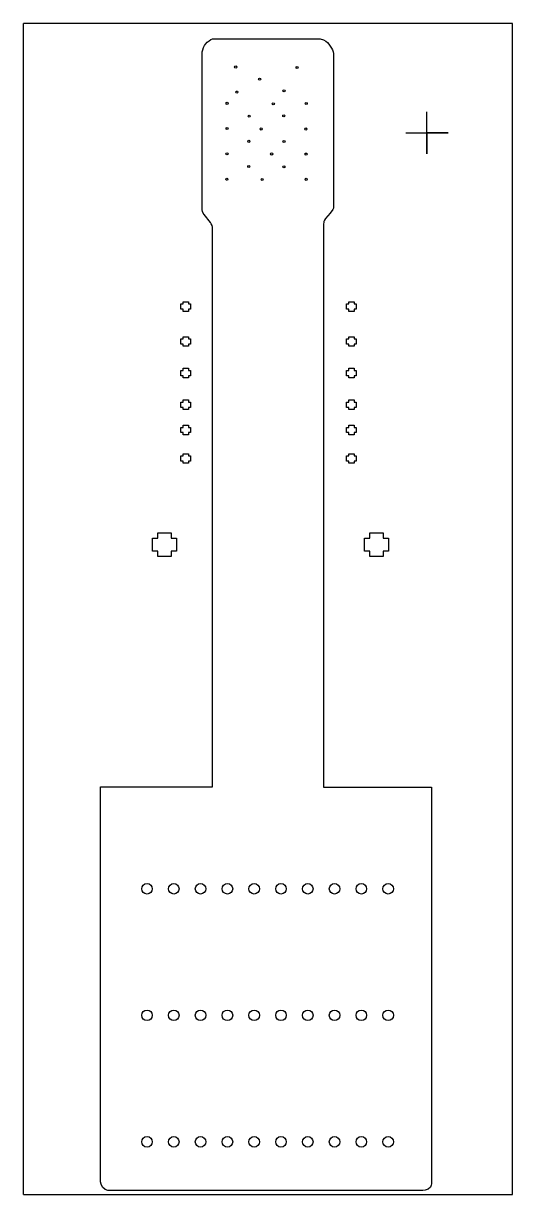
# Model space of a CAD drawing. Header units: inches. Extents: x 12.6 to 35.8, y 12.7 to 68.2.
import ezdxf

# ---------------------------------------------------------------- set-up
doc = ezdxf.new("R2010")
doc.units = ezdxf.units.IN
doc.header["$MEASUREMENT"] = 0
doc.layers.add('Hole', color=10, linetype='Continuous')
doc.layers.add('Outline', color=32, linetype='Continuous')
doc.layers.get('Hole').off()

# ---------------------------------------------------------------- blocks, each defined once
blk = doc.blocks.new('A$C146F1137')
at = {"layer": 'Outline'}
for p, q in [((1, 0), (1, 2)), ((0, 1), (2, 1)), ((2, 1), (1, 1)), ((1, 1), (1, 0))]:
    blk.add_line(p, q, dxfattribs=at)

msp = doc.modelspace()

# ---------------------------------------------------------------- linework, layer by layer
at = {"layer": 'Outline'}
for p, q in [((12.627, 12.694), (12.627, 68.22)), ((35.81, 68.22), (12.627, 68.22)), ((35.81, 12.694), (35.81, 68.22)), ((12.627, 12.694), (24.219, 12.694)), ((24.219, 12.694), (35.81, 12.694))]:
    msp.add_line(p, q, dxfattribs=at)
for points in [[(26.844, 32.014), (31.969, 32.014), (31.969, 13.199), (31.956, 13.136), (31.913, 13.046), (31.815, 12.95), (31.672, 12.897), (31.557, 12.894), (16.627, 12.894), (16.499, 12.941), (16.371, 13.051), (16.304, 13.181), (16.284, 13.306), (16.284, 13.78), (16.284, 32.024), (21.594, 32.024), (21.594, 58.474), (21.586, 58.559), (21.565, 58.64), (21.53, 58.718), (21.49, 58.779), (21.197, 59.159), (21.153, 59.228), (21.12, 59.304), (21.1, 59.384), (21.094, 59.464), (21.094, 66.794), (21.101, 66.879), (21.126, 66.971), (21.161, 67.076), (21.213, 67.178), (21.262, 67.241), (21.339, 67.328), (21.423, 67.401), (21.507, 67.457), (21.594, 67.482), (26.694, 67.482), (26.851, 67.449), (26.962, 67.385), (27.034, 67.312), (27.105, 67.232), (27.164, 67.143), (27.196, 67.093), (27.228, 67.045), (27.272, 66.962), (27.308, 66.866), (27.317, 66.794), (27.317, 59.464), (27.291, 59.392), (27.164, 59.229), (26.947, 58.974), (26.893, 58.887), (26.869, 58.825), (26.844, 58.669)], [(20.445, 54.918), (20.545, 54.918), (20.545, 54.668), (20.445, 54.668), (20.445, 54.568), (20.195, 54.568), (20.195, 54.668), (20.095, 54.668), (20.095, 54.918), (20.195, 54.918), (20.195, 55.018), (20.445, 55.018)], [(28.045, 54.568), (28.045, 54.668), (27.945, 54.668), (27.945, 54.918), (28.045, 54.918), (28.045, 55.018), (28.295, 55.018), (28.295, 54.918), (28.395, 54.918), (28.395, 54.668), (28.295, 54.668), (28.295, 54.568)], [(20.445, 53.268), (20.545, 53.268), (20.545, 53.018), (20.445, 53.018), (20.445, 52.918), (20.195, 52.918), (20.195, 53.018), (20.095, 53.018), (20.095, 53.268), (20.195, 53.268), (20.195, 53.368), (20.445, 53.368)], [(28.295, 52.918), (28.045, 52.918), (28.045, 53.018), (27.945, 53.018), (27.945, 53.268), (28.045, 53.268), (28.045, 53.368), (28.295, 53.368), (28.295, 53.268), (28.395, 53.268), (28.395, 53.018), (28.295, 53.018)], [(20.445, 51.768), (20.545, 51.768), (20.545, 51.518), (20.445, 51.518), (20.445, 51.418), (20.195, 51.418), (20.195, 51.518), (20.095, 51.518), (20.095, 51.768), (20.195, 51.768), (20.195, 51.868), (20.445, 51.868)], [(27.945, 51.518), (27.945, 51.768), (28.045, 51.768), (28.045, 51.868), (28.295, 51.868), (28.295, 51.768), (28.395, 51.768), (28.395, 51.518), (28.295, 51.518), (28.295, 51.418), (28.045, 51.418), (28.045, 51.518)], [(20.445, 50.268), (20.545, 50.268), (20.545, 50.018), (20.445, 50.018), (20.445, 49.918), (20.195, 49.918), (20.195, 50.018), (20.095, 50.018), (20.095, 50.268), (20.195, 50.268), (20.195, 50.368), (20.445, 50.368)], [(28.295, 50.268), (28.395, 50.268), (28.395, 50.018), (28.295, 50.018), (28.295, 49.918), (28.045, 49.918), (28.045, 50.018), (27.945, 50.018), (27.945, 50.268), (28.045, 50.268), (28.045, 50.368), (28.295, 50.368)], [(20.445, 49.068), (20.545, 49.068), (20.545, 48.818), (20.445, 48.818), (20.445, 48.718), (20.195, 48.718), (20.195, 48.818), (20.095, 48.818), (20.095, 49.068), (20.195, 49.068), (20.195, 49.168), (20.445, 49.168)], [(28.295, 49.068), (28.395, 49.068), (28.395, 48.818), (28.295, 48.818), (28.295, 48.718), (28.045, 48.718), (28.045, 48.818), (27.945, 48.818), (27.945, 49.068), (28.045, 49.068), (28.045, 49.168), (28.295, 49.168)], [(20.445, 47.718), (20.545, 47.718), (20.545, 47.468), (20.445, 47.468), (20.445, 47.368), (20.195, 47.368), (20.195, 47.468), (20.095, 47.468), (20.095, 47.718), (20.195, 47.718), (20.195, 47.818), (20.445, 47.818)], [(28.295, 47.718), (28.395, 47.718), (28.395, 47.468), (28.295, 47.468), (28.295, 47.368), (28.045, 47.368), (28.045, 47.468), (27.945, 47.468), (27.945, 47.718), (28.045, 47.718), (28.045, 47.818), (28.295, 47.818)], [(19.622, 43.823), (19.874, 43.823), (19.874, 43.195), (19.622, 43.195), (19.622, 42.944), (18.995, 42.944), (18.995, 43.195), (18.744, 43.195), (18.744, 43.823), (18.995, 43.823), (18.995, 44.074), (19.622, 44.074)], [(29.672, 43.823), (29.924, 43.823), (29.924, 43.195), (29.672, 43.195), (29.672, 42.944), (29.045, 42.944), (29.045, 43.195), (28.794, 43.195), (28.794, 43.823), (29.045, 43.823), (29.045, 44.074), (29.672, 44.074)]]:
    msp.add_lwpolyline(points, close=True, dxfattribs=at)
for centre, radius in [((22.688, 66.152), 0.05), ((25.596, 66.128), 0.05), ((23.821, 65.58), 0.05), ((22.742, 64.966), 0.05), ((24.979, 65.025), 0.05), ((22.278, 64.433), 0.05), ((24.47, 64.412), 0.05), ((26.032, 64.427), 0.05), ((23.322, 63.827), 0.05), ((24.964, 63.837), 0.05), ((22.279, 63.24), 0.05), ((23.893, 63.217), 0.05), ((26.015, 63.214), 0.05), ((23.308, 62.631), 0.05), ((24.979, 62.624), 0.05), ((22.273, 62.041), 0.05), ((24.39, 62.03), 0.05), ((26.023, 62.026), 0.05), ((23.305, 61.433), 0.05), ((24.974, 61.422), 0.05), ((22.271, 60.832), 0.05), ((23.941, 60.822), 0.05), ((26.03, 60.829), 0.05), ((18.484, 27.194), 0.25), ((19.754, 27.194), 0.25), ((21.024, 27.194), 0.25), ((22.294, 27.194), 0.25), ((23.564, 27.194), 0.25), ((24.834, 27.194), 0.25), ((26.104, 27.194), 0.25), ((27.374, 27.194), 0.25), ((28.644, 27.194), 0.25), ((29.914, 27.194), 0.25), ((18.484, 21.194), 0.25), ((19.754, 21.194), 0.25), ((21.024, 21.194), 0.25), ((22.294, 21.194), 0.25), ((23.564, 21.194), 0.25), ((24.834, 21.194), 0.25), ((26.104, 21.194), 0.25), ((27.374, 21.194), 0.25), ((28.644, 21.194), 0.25), ((29.914, 21.194), 0.25), ((18.484, 15.194), 0.25), ((19.754, 15.194), 0.25), ((21.024, 15.194), 0.25), ((22.294, 15.194), 0.25), ((23.564, 15.194), 0.25), ((24.834, 15.194), 0.25), ((26.104, 15.194), 0.25), ((27.374, 15.194), 0.25), ((28.644, 15.194), 0.25), ((29.914, 15.194), 0.25)]:
    msp.add_circle(centre, radius, dxfattribs=at)

# ---------------------------------------------------------------- block references
at = {"layer": 'Hole'}
msp.add_blockref('A$C146F1137', (30.752, 62.034), dxfattribs=at)

doc.saveas('drawing.dxf')
